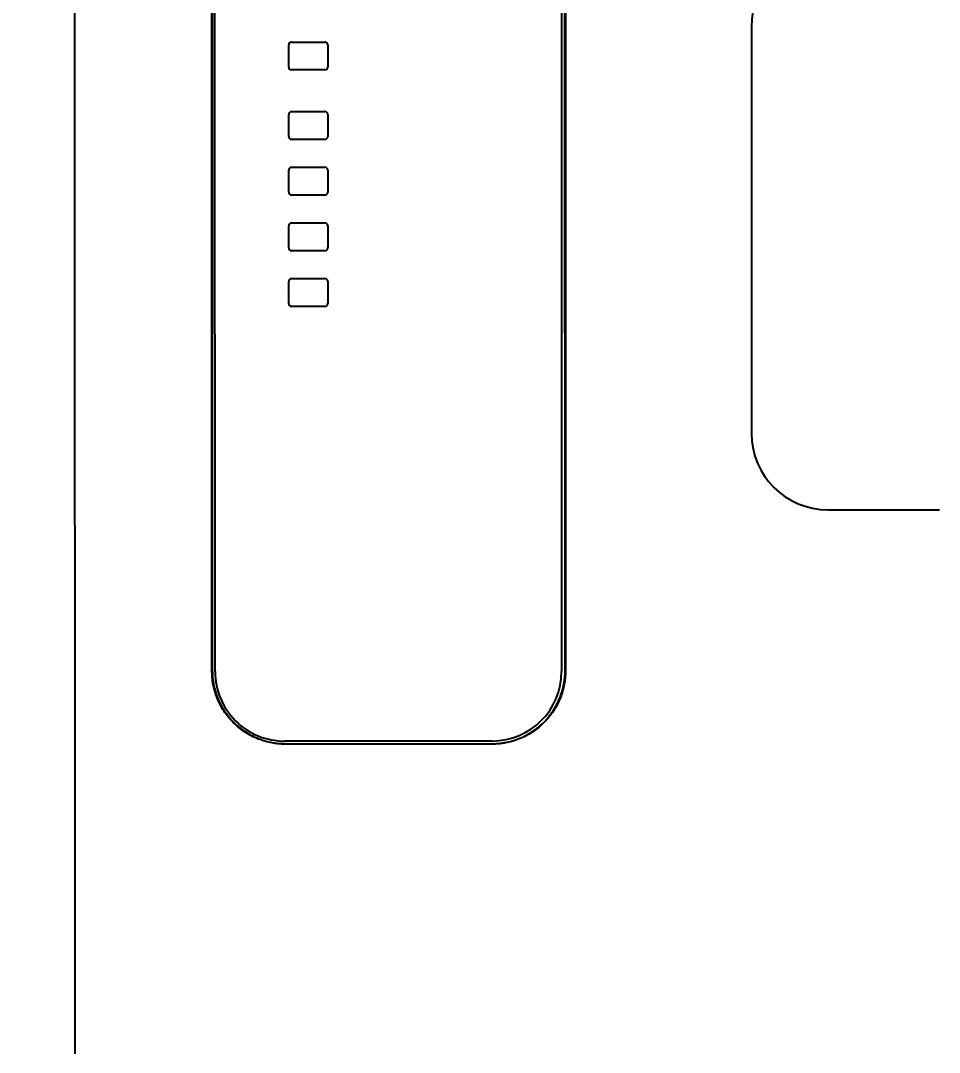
# Model space of a CAD drawing. Header units: inches. Extents: x -1.2 to 16.3, y -13.7 to 34.2.
# Drawn here: x 4.822 to 7.462, y -0.616 to 2.35 of the extents above; entities that cross this region are included whole.
import ezdxf

# ---------------------------------------------------------------- set-up
doc = ezdxf.new("R2010")
doc.units = ezdxf.units.IN
doc.header["$MEASUREMENT"] = 0
doc.layers.add('PSYMS', color=7, linetype='Continuous')
doc.styles.get("Standard").update_dxf_attribs({"font": 'romans.shx'})
doc.dimstyles.get("Standard").update_dxf_attribs({"dimtxt": 0.18, "dimasz": 0.18, "dimexe": 0.18, "dimexo": 0.0625, "dimgap": 0.09, "dimtad": 0, "dimtih": 1, "dimtoh": 1, "dimdec": 4, "dimzin": 0, "dimdsep": 46, "dimtxsty": 'Standard', "dimcen": 0.09, "dimadec": 0, "dimazin": 0, "dimtfac": 1, "dimtdec": 4, "dimtofl": 0, "dimtmove": 0, "dimatfit": 3, "dimfxl": 1, "dimtolj": 1, "dimtzin": 0, "dimarcsym": 0})

# ---------------------------------------------------------------- blocks, each defined once
blk = doc.blocks.new('ATS490D17Y')
at = {"color": 7, "linetype": 'Continuous', "lineweight": 25}
for p, q in [((0.0011, 4.2743), (0, 9.2578)), ((0.3942, 5.3753), (0.3934, 9.1153)), ((0.3944, 9.1153), (0.3953, 5.3753)), ((0.4033, 5.3731), (0.4024, 9.1131)), ((1.3984, 9.1133), (1.3993, 5.3733)), ((1.4093, 5.3755), (1.4084, 9.1155)), ((1.4095, 9.1155), (1.4103, 5.3755)), ((1.9445, 7.2263), (1.9447, 6.0582)), ((0.6228, 7.1832), (0.7188, 7.1832)), ((0.6149, 7.1111), (0.6148, 7.1751)), ((0.7268, 7.1752), (0.7269, 7.1112)), ((0.7189, 7.1032), (0.6229, 7.1032)), ((0.6149, 6.9111), (0.6149, 6.9751)), ((0.6229, 6.9832), (0.7189, 6.9832)), ((0.7269, 6.9752), (0.7269, 6.9112)), ((0.7189, 6.9032), (0.6229, 6.9032)), ((0.6149, 6.7511), (0.6149, 6.8151)), ((0.6229, 6.8232), (0.7189, 6.8232)), ((0.7269, 6.8152), (0.7269, 6.7512)), ((0.7189, 6.7432), (0.6229, 6.7432)), ((0.615, 6.5911), (0.615, 6.6551)), ((0.623, 6.6632), (0.719, 6.6632)), ((0.727, 6.6552), (0.727, 6.5912)), ((0.719, 6.5832), (0.623, 6.5832)), ((0.623, 6.5032), (0.719, 6.5032)), ((0.615, 6.4311), (0.615, 6.4951)), ((0.727, 6.4952), (0.727, 6.4312)), ((0.719, 6.4232), (0.623, 6.4232)), ((2.1647, 5.8383), (2.4848, 5.8384)), ((0.3953, 5.3753), (0.3942, 5.3753)), ((1.4103, 5.3755), (1.4093, 5.3755)), ((1.1993, 5.1733), (0.6033, 5.1731)), ((0.6053, 5.1653), (1.1993, 5.1655)), ((0.6053, 5.1653), (0.6053, 5.1643)), ((1.1993, 5.1644), (0.6053, 5.1643)), ((1.1993, 5.1655), (1.1993, 5.1644))]:
    blk.add_line(p, q, dxfattribs=at)
for centre, radius, start, end in [((0.6228, 7.1752), 0.008, 90.0131, 180.0131), ((0.7188, 7.1752), 0.008, 0.0131, 90.0131), ((0.6229, 7.1112), 0.008, 180.0131, 270.0131), ((0.7189, 7.1112), 0.008, 270.0131, 0.0131), ((0.6229, 6.9752), 0.008, 90.0131, 180.0131), ((0.7189, 6.9752), 0.008, 0.0131, 90.0131), ((0.6229, 6.9112), 0.008, 180.0131, 270.0131), ((0.7189, 6.9112), 0.008, 270.0131, 0.0131), ((0.6229, 6.8152), 0.008, 90.0131, 180.0131), ((0.7189, 6.8152), 0.008, 0.0131, 90.0131), ((0.6229, 6.7512), 0.008, 180.0131, 270.0131), ((0.7189, 6.7512), 0.008, 270.0131, 0.0131), ((0.623, 6.6552), 0.008, 90.0131, 180.0131), ((0.719, 6.6552), 0.008, 0.0131, 90.0131), ((0.623, 6.5912), 0.008, 180.0131, 270.0131), ((0.719, 6.5912), 0.008, 270.0131, 0.0131), ((0.623, 6.4952), 0.008, 90.0131, 180.0131), ((0.719, 6.4952), 0.008, 0.0131, 90.0131), ((0.623, 6.4312), 0.008, 180.0131, 270.0131), ((0.719, 6.4312), 0.008, 270.0131, 0.0131), ((0.6033, 5.3731), 0.2, 180.0131, 270.0131), ((1.1993, 5.3733), 0.2, 270.0131, 0.0131)]:
    blk.add_arc(centre, radius, start, end, dxfattribs=at)
for centre, major_axis in [((2.1645, 7.2263), (0.1556, -0.1556)), ((2.1648, 6.0583), (0.1556, 0.1556))]:
    blk.add_ellipse(centre, major_axis=major_axis, ratio=0.999695, start_param=2.356347, end_param=3.926839, dxfattribs=at)
for points, knots in [([(0.6053, 5.1643), (0.6028, 5.1643), (0.5976, 5.1644), (0.5899, 5.1648), (0.5822, 5.1655), (0.5746, 5.1665), (0.5627, 5.1684), (0.5469, 5.1722), (0.5273, 5.1789), (0.5081, 5.1876), (0.4833, 5.2021), (0.455, 5.225), (0.4321, 5.2532), (0.4176, 5.278), (0.4089, 5.2972), (0.4022, 5.3169), (0.398, 5.3344), (0.3957, 5.3496), (0.3945, 5.3624), (0.3943, 5.371), (0.3942, 5.3753)], [0, 0, 0, 0, 0.023334, 0.046626, 0.069908, 0.09321, 0.116565, 0.178297, 0.240092, 0.304398, 0.368768, 0.500006, 0.631244, 0.69555, 0.759919, 0.821651, 0.883446, 0.922308, 0.96111, 1, 1, 1, 1]), ([(0.3953, 5.3753), (0.3953, 5.3721), (0.3954, 5.3657), (0.3961, 5.3561), (0.3972, 5.3466), (0.3993, 5.3335), (0.4032, 5.3172), (0.4098, 5.2976), (0.4185, 5.2785), (0.433, 5.2538), (0.4558, 5.2257), (0.4839, 5.203), (0.5086, 5.1885), (0.5276, 5.1798), (0.5472, 5.1732), (0.5646, 5.1691), (0.5798, 5.1668), (0.5925, 5.1656), (0.6011, 5.1654), (0.6053, 5.1653)], [0, 0, 0, 0, 0.029159, 0.058265, 0.087379, 0.116562, 0.178294, 0.240089, 0.304395, 0.368765, 0.500004, 0.631242, 0.695548, 0.759918, 0.82165, 0.883446, 0.922307, 0.96111, 1, 1, 1, 1]), ([(1.4103, 5.3755), (1.4103, 5.3729), (1.4103, 5.3678), (1.4098, 5.3601), (1.4091, 5.3524), (1.4081, 5.3447), (1.4062, 5.3329), (1.4025, 5.3171), (1.3958, 5.2974), (1.387, 5.2783), (1.3725, 5.2534), (1.3496, 5.2252), (1.3214, 5.2023), (1.2966, 5.1878), (1.2774, 5.179), (1.2578, 5.1723), (1.2403, 5.1682), (1.225, 5.1659), (1.2122, 5.1646), (1.2036, 5.1645), (1.1993, 5.1644)], [0, 0, 0, 0, 0.023334, 0.046626, 0.069908, 0.09321, 0.116565, 0.178297, 0.240092, 0.304398, 0.368768, 0.500006, 0.631244, 0.69555, 0.759919, 0.821651, 0.883446, 0.922308, 0.96111, 1, 1, 1, 1]), ([(1.1993, 5.1655), (1.2025, 5.1655), (1.2089, 5.1656), (1.2185, 5.1663), (1.2281, 5.1674), (1.2411, 5.1695), (1.2575, 5.1733), (1.277, 5.18), (1.2961, 5.1887), (1.3208, 5.2031), (1.3489, 5.2259), (1.3717, 5.254), (1.3861, 5.2787), (1.3948, 5.2978), (1.4014, 5.3174), (1.4055, 5.3348), (1.4079, 5.3499), (1.4091, 5.3627), (1.4092, 5.3712), (1.4093, 5.3755)], [0, 0, 0, 0, 0.029159, 0.058265, 0.087379, 0.116562, 0.178294, 0.240089, 0.304395, 0.368765, 0.500004, 0.631242, 0.695548, 0.759918, 0.82165, 0.883446, 0.922307, 0.96111, 1, 1, 1, 1])]:
    blk.add_open_spline(points, degree=3, knots=knots, dxfattribs=at)
blk = doc.blocks.new('*D94')
at = {"layer": 'Defpoints', "color": 0, "transparency": 16777216}
for p in [(-0.4633, 31.6766), (-0.4633, -13.3234), (15.4457, -13.3234)]:
    blk.add_point(p, dxfattribs=at)
at = {"layer": 'PSYMS', "color": 0, "lineweight": -2, "transparency": 16777216}
for p, q in [((-0.4008, 31.6766), (15.6257, 31.6766)), ((15.4457, 31.4966), (15.4457, 10.4546)), ((15.4457, -13.1434), (15.4457, 9.7746)), ((-0.4008, -13.3234), (15.6257, -13.3234))]:
    blk.add_line(p, q, dxfattribs=at)
at = {"layer": 'PSYMS', "color": 0, "transparency": 16777216}
for points in [[(15.4157, 31.4966), (15.4757, 31.4966), (15.4457, 31.6766)], [(15.4157, -13.1434), (15.4757, -13.1434), (15.4457, -13.3234)]]:
    blk.add_solid(points, dxfattribs=at)
at = {"layer": 'PSYMS', "color": 0, "transparency": 16777216, "insert": (15.4457, 10.1146), "char_height": 0.5, "attachment_point": 5}
blk.add_mtext('\\A1;45.00', dxfattribs=at)

msp = doc.modelspace()

# ---------------------------------------------------------------- block references
at = {"layer": 'PSYMS'}
msp.add_blockref('ATS490D17Y', (4.9776, -4.8944), dxfattribs=at)

# ---------------------------------------------------------------- dimensions: what is measured, and where the dimension line sits
dim = msp.add_linear_dim(base=(15.4457, -13.3234), p1=(-0.4633, 31.6766), p2=(-0.4633, -13.3234), angle=90, dimstyle='Standard', override={"dimtxt": 0.5, "dimdec": 2}, dxfattribs=at)
dim.commit()
dim.dimension.update_dxf_attribs({"geometry": '*D94', "text_midpoint": (15.4457, 10.1146), "dimtype": 160})

doc.saveas('drawing.dxf')
